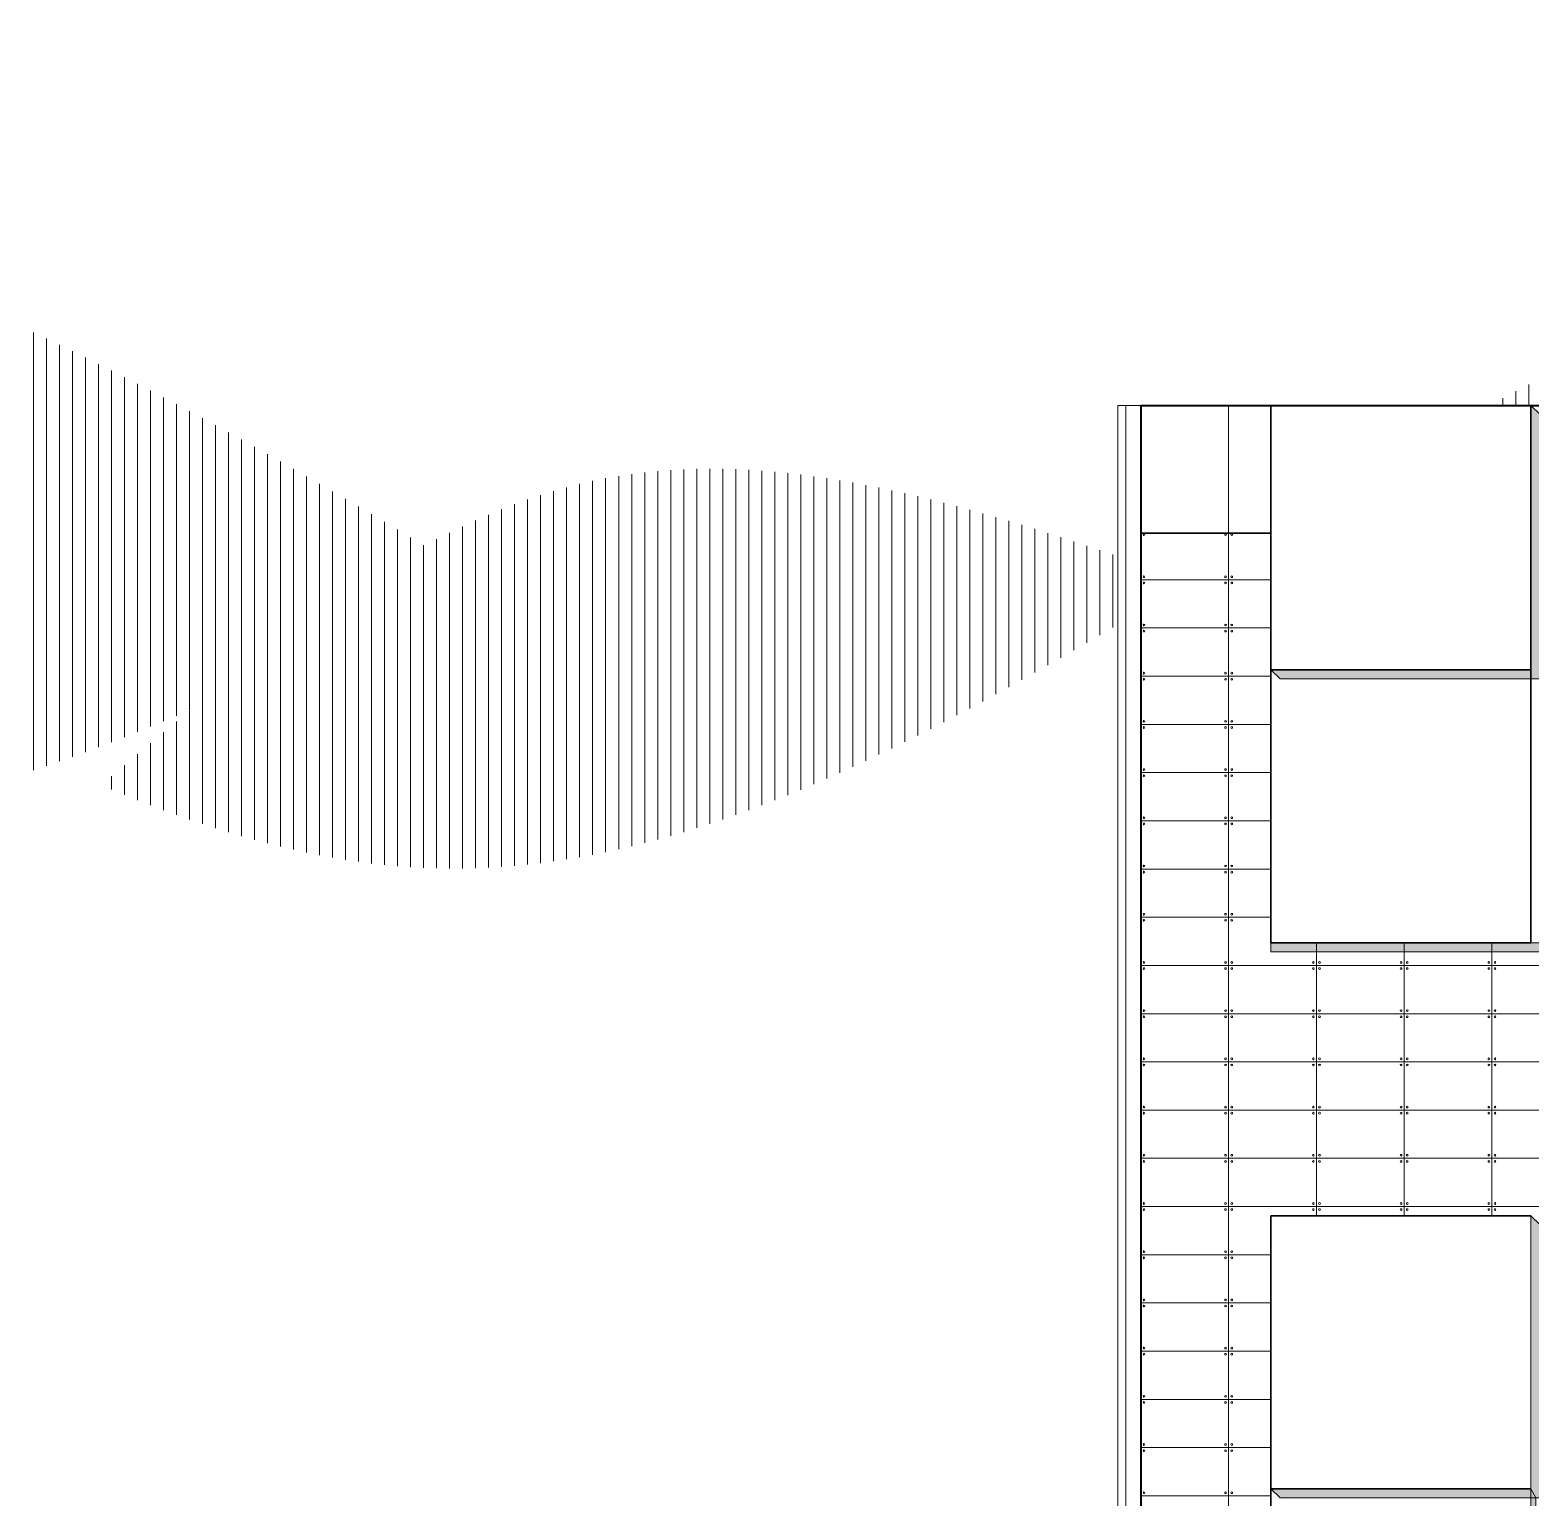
# Model space of a CAD drawing. Header units: millimetres. Extents: x 1564 to 2013, y 216 to 285.
# Drawn here: x 1628.62 to 1663.26, y 250.69 to 284.56 of the extents above; entities that cross this region are included whole.
import ezdxf

# ---------------------------------------------------------------- set-up
doc = ezdxf.new("R2010")
doc.units = ezdxf.units.MM
doc.header["$LTSCALE"] = 10
for name, color, linetype, lineweight in [('CINZA', 252, 'Continuous', 13), ('cinza 03', 252, 'Continuous', 13), ('pn 02', 16, 'Continuous', 20), ('PN 05', 50, 'Continuous', 40), ('PN-01', 90, 'Continuous', 13), ('PN-03', 180, 'Continuous', 30)]:
    doc.layers.add(name, color=color, linetype=linetype, lineweight=lineweight)
pattern_1 = [(90, (1590.90576, 221.25), (-0.3, 2e-17), [])]

msp = doc.modelspace()

# ---------------------------------------------------------------- hatches: boundary and pattern name
at = {"layer": 'cinza 03'}
for points in [[(1657.255, 269.8), (1657.467, 269.588), (1663.467, 269.588), (1663.467, 275.688), (1663.255, 275.9), (1663.255, 269.8)], [(1663.467, 263.288), (1657.255, 263.288), (1657.255, 263.5), (1663.467, 263.5)], [(1663.467, 256.988), (1663.255, 257.2), (1663.255, 250.9), (1657.255, 250.9), (1657.467, 250.688), (1663.467, 250.688)], [(1663.367, 244.488), (1663.367, 250.688), (1663.255, 250.9), (1663.255, 244.6), (1657.255, 244.6), (1657.467, 244.488)]]:
    msp.add_hatch(color=256, dxfattribs=at).paths.add_polyline_path(points)
at = {"layer": 'pn 02'}
h = msp.add_hatch(dxfattribs=at)
h.set_pattern_fill('_USER', color=140, scale=0.3, angle=90, style=0, pattern_type=0)
h.set_pattern_definition(pattern_1)
edge = h.paths.add_edge_path()
edge.add_spline(control_points=[(1610.671, 266.161), (1616.733, 265.383), (1626.417, 265.698), (1635.324, 270.236), (1638.768, 272.032)], knot_values=[49.113009, 49.113009, 49.113009, 49.113009, 67.246944, 78.72037, 78.72037, 78.72037, 78.72037], degree=3, periodic=0)
edge.add_spline(control_points=[(1638.768, 272.032), (1630.461, 277.076), (1616.532, 284.562), (1601.868, 279.002), (1596.171, 275.9)], knot_values=[3.711064, 3.711064, 3.711064, 3.711064, 30.849498, 49.03647, 49.03647, 49.03647, 49.03647], degree=3, periodic=0)
edge.add_line((1596.171, 275.9), (1610.171, 275.9))
edge.add_line((1610.171, 275.9), (1610.671, 275.9))
edge.add_line((1610.671, 275.9), (1610.671, 266.161))
edge = h.paths.add_edge_path()
edge.add_spline(control_points=[(1588.16, 272.225), (1583.839, 273.72), (1575.092, 276.295), (1567.851, 270.312), (1564.135, 267.139)], knot_values=[0.564265, 0.564265, 0.564265, 0.564265, 13.355405, 26.957863, 26.957863, 26.957863, 26.957863], degree=3, periodic=0)
edge.add_spline(control_points=[(1564.135, 267.139), (1566.685, 266.044), (1574.754, 263.71), (1582.652, 267.899), (1588.16, 271.183)], knot_values=[57.673823, 57.673823, 57.673823, 57.673823, 65.957345, 83.972473, 83.972473, 83.972473, 83.972473], degree=3, periodic=0)
edge.add_line((1588.16, 271.183), (1588.16, 272.225))
h = msp.add_hatch(dxfattribs=at)
h.set_pattern_fill('_USER', color=140, scale=0.3, angle=90, style=0, pattern_type=0)
h.set_pattern_definition(pattern_1)
edge = h.paths.add_edge_path()
edge.add_spline(control_points=[(1653.723, 272.421), (1649.599, 273.826), (1644.023, 275.356), (1639.063, 273.384), (1637.727, 272.661)], knot_values=[9.508053, 9.508053, 9.508053, 9.508053, 21.736416, 26.395086, 26.395086, 26.395086, 26.395086], degree=3, periodic=0)
edge.add_spline(control_points=[(1637.727, 272.661), (1638.074, 272.453), (1638.421, 272.243), (1638.768, 272.032)], knot_values=[3.711064, 3.711064, 3.711064, 3.711064, 4.844924, 4.844924, 4.844924, 4.844924], degree=3, periodic=0)
edge.add_spline(control_points=[(1638.768, 272.032), (1636.636, 270.92), (1634.502, 269.823), (1632.339, 268.882)], knot_values=[71.619996, 71.619996, 71.619996, 71.619996, 78.72037, 78.72037, 78.72037, 78.72037], degree=3, periodic=0)
edge.add_spline(control_points=[(1632.339, 268.882), (1631.646, 268.313), (1630.956, 267.728), (1630.267, 267.139)], knot_values=[0.564265, 0.564265, 0.564265, 0.564265, 3.087588, 3.087588, 3.087588, 3.087588], degree=3, periodic=0)
edge.add_spline(control_points=[(1630.267, 267.139), (1632.818, 266.044), (1640.695, 263.765), (1648.411, 267.705), (1653.723, 270.844)], knot_values=[58.295447, 58.295447, 58.295447, 58.295447, 66.578969, 83.972473, 83.972473, 83.972473, 83.972473], degree=3, periodic=0)
edge.add_line((1653.723, 270.844), (1653.723, 272.421))
edge = h.paths.add_edge_path()
edge.add_line((1675.255, 276.1), (1675.361, 275.9))
edge.add_line((1675.361, 275.9), (1681.38, 275.9))
edge.add_line((1681.38, 275.9), (1681.68, 275.9))
edge.add_line((1681.68, 275.9), (1681.68, 272.95))
edge.add_line((1681.68, 272.95), (1681.68, 266.8))
edge.add_line((1681.68, 266.8), (1681.88, 266.8))
edge.add_line((1681.88, 266.8), (1681.88, 266.65))
edge.add_line((1681.88, 266.65), (1681.68, 266.65))
edge.add_line((1681.68, 266.65), (1681.68, 266.5))
edge.add_line((1681.68, 266.5), (1681.88, 266.5))
edge.add_line((1681.88, 266.5), (1681.88, 266.35))
edge.add_line((1681.88, 266.35), (1681.68, 266.35))
edge.add_line((1681.68, 266.35), (1681.68, 266.2))
edge.add_line((1681.68, 266.2), (1681.88, 266.2))
edge.add_line((1681.88, 266.2), (1681.88, 266.05))
edge.add_line((1681.88, 266.05), (1681.68, 266.05))
edge.add_line((1681.68, 266.05), (1681.68, 265.9))
edge.add_line((1681.68, 265.9), (1681.88, 265.9))
edge.add_line((1681.88, 265.9), (1681.88, 265.75))
edge.add_spline(control_points=[(1681.828, 265.75), (1686.143, 265.613), (1694.066, 266.471), (1701.456, 270.236), (1704.9, 272.032)], knot_values=[54.157835, 54.157835, 54.157835, 54.157835, 67.246944, 78.72037, 78.72037, 78.72037, 78.72037], degree=3, periodic=0)
edge.add_spline(control_points=[(1704.9, 272.032), (1696.593, 277.076), (1682.665, 284.562), (1668, 279.002), (1662.303, 275.9)], knot_values=[3.711064, 3.711064, 3.711064, 3.711064, 30.849498, 49.03647, 49.03647, 49.03647, 49.03647], degree=3, periodic=0)
edge.add_line((1662.303, 275.9), (1675.255, 275.9))
edge.add_line((1675.255, 275.9), (1675.255, 276.1))

# ---------------------------------------------------------------- linework, layer by layer
at = {"layer": 'CINZA'}
for p, q in [((1656.28, 275.9), (1656.28, 225.15)), ((1654.255, 272.95), (1657.255, 272.95)), ((1654.255, 271.875), (1657.255, 271.875)), ((1654.255, 270.763), (1657.255, 270.763)), ((1654.255, 269.65), (1657.255, 269.65)), ((1654.255, 268.538), (1657.255, 268.538)), ((1654.255, 267.425), (1657.255, 267.425)), ((1654.255, 266.313), (1657.255, 266.313)), ((1654.255, 265.2), (1657.255, 265.2)), ((1654.255, 264.088), (1657.255, 264.088)), ((1658.305, 263.5), (1658.305, 257.2)), ((1660.33, 263.5), (1660.33, 257.2)), ((1662.355, 263.5), (1662.355, 257.2)), ((1654.255, 262.975), (1680.63, 262.975)), ((1654.255, 261.863), (1680.63, 261.863)), ((1654.255, 260.75), (1680.63, 260.75)), ((1654.255, 259.638), (1681.38, 259.638)), ((1654.255, 258.525), (1681.38, 258.525)), ((1654.255, 257.413), (1681.38, 257.413)), ((1654.255, 256.3), (1657.255, 256.3)), ((1654.255, 255.188), (1657.255, 255.188)), ((1654.255, 254.075), (1657.255, 254.075)), ((1654.255, 252.963), (1657.255, 252.963)), ((1654.255, 251.85), (1657.255, 251.85)), ((1654.255, 250.738), (1657.255, 250.738))]:
    msp.add_line(p, q, dxfattribs=at)
for centre in [(1654.326, 272.917), (1656.209, 272.917), (1656.351, 272.917), (1654.326, 271.946), (1656.209, 271.946), (1656.351, 271.946), (1654.326, 271.804), (1656.209, 271.804), (1656.351, 271.804), (1654.326, 270.833), (1656.209, 270.833), (1656.351, 270.833), (1654.326, 270.692), (1656.209, 270.692), (1656.351, 270.692), (1654.326, 269.721), (1654.326, 269.579), (1656.209, 269.721), (1656.209, 269.579), (1656.351, 269.721), (1656.351, 269.579), (1654.326, 268.608), (1654.326, 268.467), (1656.209, 268.608), (1656.209, 268.467), (1656.351, 268.608), (1656.351, 268.467), (1654.326, 267.496), (1654.326, 267.354), (1656.209, 267.496), (1656.209, 267.354), (1656.351, 267.496), (1656.351, 267.354), (1654.326, 266.383), (1656.209, 266.383), (1656.351, 266.383), (1654.326, 266.242), (1656.209, 266.242), (1656.351, 266.242), (1654.326, 265.271), (1656.209, 265.271), (1656.351, 265.271), (1654.326, 265.129), (1656.209, 265.129), (1656.351, 265.129), (1654.326, 264.158), (1654.326, 264.017), (1656.209, 264.158), (1656.209, 264.017), (1656.351, 264.158), (1656.351, 264.017), (1654.326, 263.046), (1654.326, 262.904), (1656.209, 263.046), (1656.209, 262.904), (1656.351, 263.046), (1656.351, 262.904), (1658.234, 263.046), (1658.234, 262.904), (1658.376, 263.046), (1658.376, 262.904), (1660.259, 263.046), (1660.259, 262.904), (1660.401, 263.046), (1660.401, 262.904), (1662.284, 263.046), (1662.284, 262.904), (1662.426, 263.046), (1662.426, 262.904), (1654.326, 261.933), (1654.326, 261.792), (1656.209, 261.933), (1656.209, 261.792), (1656.351, 261.933), (1656.351, 261.792), (1658.234, 261.933), (1658.234, 261.792), (1658.376, 261.933), (1658.376, 261.792), (1660.259, 261.933), (1660.259, 261.792), (1660.401, 261.933), (1660.401, 261.792), (1662.284, 261.933), (1662.284, 261.792), (1662.426, 261.933), (1662.426, 261.792), (1654.326, 260.821), (1656.209, 260.821), (1656.351, 260.821), (1658.234, 260.821), (1658.376, 260.821), (1660.259, 260.821), (1660.401, 260.821), (1662.284, 260.821), (1662.426, 260.821), (1654.326, 260.679), (1656.209, 260.679), (1656.351, 260.679), (1658.234, 260.679), (1658.376, 260.679), (1660.259, 260.679), (1660.401, 260.679), (1662.284, 260.679), (1662.426, 260.679), (1654.326, 259.708), (1654.326, 259.567), (1656.209, 259.708), (1656.209, 259.567), (1656.351, 259.708), (1656.351, 259.567), (1658.234, 259.708), (1658.234, 259.567), (1658.376, 259.708), (1658.376, 259.567), (1660.259, 259.708), (1660.259, 259.567), (1660.401, 259.708), (1660.401, 259.567), (1662.284, 259.708), (1662.284, 259.567), (1662.426, 259.708), (1662.426, 259.567), (1654.326, 258.596), (1654.326, 258.454), (1656.209, 258.596), (1656.209, 258.454), (1656.351, 258.596), (1656.351, 258.454), (1658.234, 258.596), (1658.234, 258.454), (1658.376, 258.596), (1658.376, 258.454), (1660.259, 258.596), (1660.259, 258.454), (1660.401, 258.596), (1660.401, 258.454), (1662.284, 258.596), (1662.284, 258.454), (1662.426, 258.596), (1662.426, 258.454), (1654.326, 257.483), (1654.326, 257.342), (1656.209, 257.483), (1656.209, 257.342), (1656.351, 257.483), (1656.351, 257.342), (1658.234, 257.483), (1658.234, 257.342), (1658.376, 257.483), (1658.376, 257.342), (1660.259, 257.483), (1660.259, 257.342), (1660.401, 257.483), (1660.401, 257.342), (1662.284, 257.483), (1662.284, 257.342), (1662.426, 257.483), (1662.426, 257.342), (1654.326, 256.371), (1656.209, 256.371), (1656.351, 256.371), (1654.326, 256.229), (1656.209, 256.229), (1656.351, 256.229), (1654.326, 255.258), (1656.209, 255.258), (1656.351, 255.258), (1654.326, 255.117), (1656.209, 255.117), (1656.351, 255.117), (1654.326, 254.146), (1654.326, 254.004), (1656.209, 254.146), (1656.209, 254.004), (1656.351, 254.146), (1656.351, 254.004), (1654.326, 253.033), (1654.326, 252.892), (1656.209, 253.033), (1656.209, 252.892), (1656.351, 253.033), (1656.351, 252.892), (1654.326, 251.921), (1654.326, 251.779), (1656.209, 251.921), (1656.209, 251.779), (1656.351, 251.921), (1656.351, 251.779), (1654.326, 250.808), (1656.209, 250.808), (1656.351, 250.808)]:
    msp.add_circle(centre, 0.02, dxfattribs=at)
at = {"layer": 'cinza 03'}
for points in [[(1657.255, 269.8), (1657.467, 269.588), (1663.467, 269.588), (1663.467, 275.688), (1663.255, 275.9), (1663.255, 269.8)], [(1663.467, 263.288), (1657.255, 263.288), (1657.255, 263.5), (1663.467, 263.5)], [(1657.255, 250.9), (1657.467, 250.688), (1663.467, 250.688), (1663.467, 256.988), (1663.255, 257.2), (1663.255, 250.9)], [(1657.255, 244.6), (1657.467, 244.488), (1663.367, 244.488), (1663.367, 250.688), (1663.255, 250.9), (1663.255, 244.6)]]:
    msp.add_lwpolyline(points, close=True, dxfattribs=at)
at = {"layer": 'PN 05'}
for q in [(1654.255, 230.45), (1681.38, 275.9)]:
    msp.add_line((1654.255, 275.9), q, dxfattribs=at)
at = {"layer": 'PN-01'}
for p, q in [((1653.723, 275.9), (1653.723, 230.45)), ((1654.255, 275.9), (1653.723, 275.9)), ((1653.905, 275.9), (1653.905, 230.45))]:
    msp.add_line(p, q, dxfattribs=at)
at = {"layer": 'PN-03'}
for p, q in [((1657.255, 257.2), (1657.255, 250.9)), ((1657.255, 257.2), (1663.255, 257.2)), ((1657.255, 250.9), (1657.255, 244.6)), ((1657.255, 250.9), (1663.255, 250.9)), ((1657.255, 250.9), (1663.255, 250.9))]:
    msp.add_line(p, q, dxfattribs=at)
for points in [[(1657.255, 272.95), (1654.255, 272.95), (1654.255, 275.9), (1657.255, 275.9)], [(1657.255, 269.8), (1663.255, 269.8), (1663.255, 275.9), (1657.255, 275.9)], [(1657.255, 263.5), (1663.255, 263.5), (1663.255, 269.8), (1657.255, 269.8)]]:
    msp.add_lwpolyline(points, close=True, dxfattribs=at)

doc.saveas('drawing.dxf')
